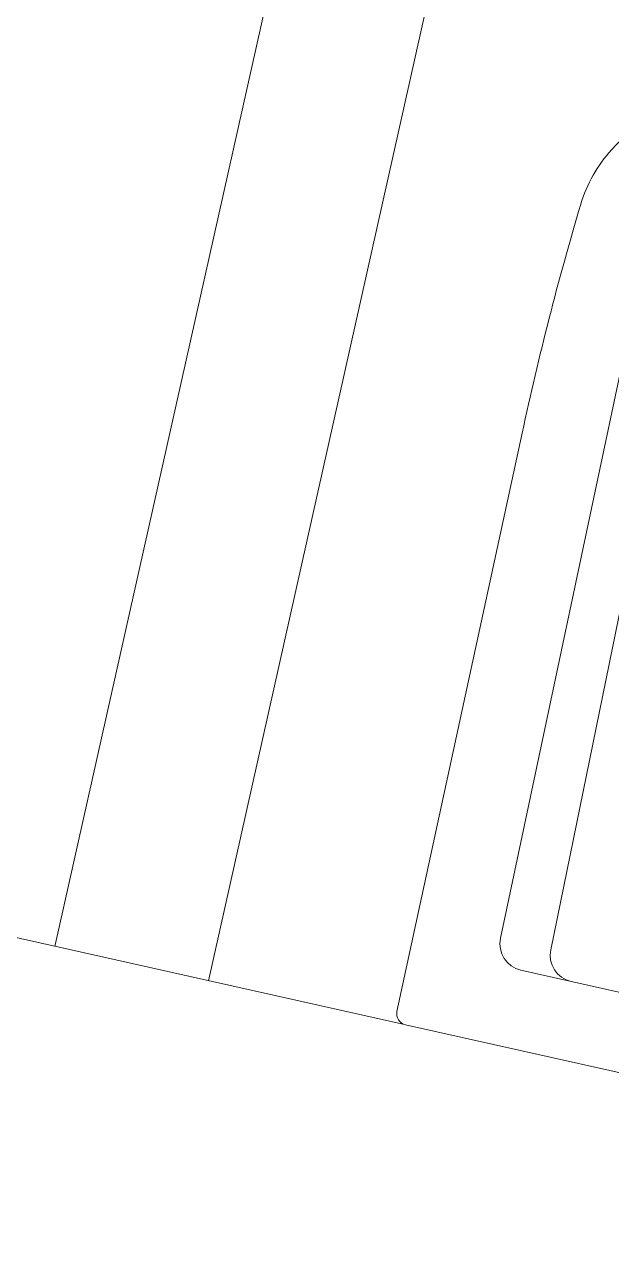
# Model space of a CAD drawing. Header units: millimetres. Extents: x 2471 to 2909, y 1327 to 1568.
# Drawn here: x 2636.69 to 2636.952, y 1501.931 to 1502.473 of the extents above; entities that cross this region are included whole.
import ezdxf
from ezdxf.xclip import XClip

# ---------------------------------------------------------------- set-up
doc = ezdxf.new("R2010")
doc.units = ezdxf.units.MM
doc.header["$XCLIPFRAME"] = 2
doc.set_wipeout_variables(frame=1)
doc.linetypes.add('ACAD_ISO07W100', pattern=[3, 0, -3])
doc.layers.get('0').update_dxf_attribs({"color": 251, "lineweight": 9})
for name, color, linetype, lineweight in [('A-ESTRUCTURA-HATCH', 251, 'Continuous', 13), ('A-MURO ALTO', 251, 'Continuous', 13), ('A-MUROS', 251, 'Continuous', 13), ('A_30_Equipamiento', 251, 'Continuous', 13)]:
    doc.layers.add(name, color=color, linetype=linetype, lineweight=lineweight)

# ---------------------------------------------------------------- blocks, each defined once
blk = doc.blocks.new('EST P1')
at = {"layer": 'A-ESTRUCTURA-HATCH'}
h = blk.add_hatch(dxfattribs=at)
h.set_pattern_fill('ANSI31', color=256, scale=0.02, angle=-1.27e-14)
h.set_pattern_definition([(44.99999999999999, (-226392.077087921, -8188203.059610654), (-0.04490128060534576, 0.04490128060534578), [])])
h.paths.add_polyline_path([(-3.609998156578513, 5.049997552298009), (-3.610000176762696, 4.849997552111745), (-44.785000133008, 4.84999814722687), (-44.78500010908465, -0.1500023566186428), (-46.9899987593235, -0.1500020446255803), (-46.98999930798891, -11.15000239294022), (-3.609999100328423, -11.15005090925843), (-3.609999100328423, -11.40005090925843), (-47.23999938514316, -11.40005881432444), (-47.23999953552266, 0.1499976431950927), (-45.03499953550636, 0.1499976431950927), (-45.0350001337647, 5.049998153932393)])
h.paths.add_polyline_path([(5.875668717722874, 4.849997540004551), (5.875668724213028, 5.04999746195972), (35.53000006324146, 5.049996703863144), (35.53000006324146, 4.849997698329389)])
h.paths.add_polyline_path([(47.9150172030495, 5.049996227957308), (35.58000069746049, 5.049997348338366), (35.58000069746049, 4.849997348152101), (47.9150167714979, 4.849997607059777)])
h.paths.add_polyline_path([(51.86500159354182, 4.849997512064874), (53.37567124809721, 4.84999814722687), (53.37566821934888, 5.049995731562376), (51.86500180143048, 5.049995731562376)])
edge = h.paths.add_edge_path()
edge.add_arc((63.30066905260901, -0.1500025354325771), 9.699999993899837, 359.9999991583288, 539.9999991583288)
edge.add_line((53.60066905870917, -0.1500023929402232), (53.80066905872081, -0.1500023929402232))
edge.add_arc((63.30066905263811, -0.1500025345012546), 9.4999999939173, 0.904707007975901, 179.9999991462264, ccw=False)
edge.add_line((72.79948476422578, -2.6654452085495e-06), (70.35068066572421, 2.236943691968918e-05))
edge.add_line((70.35068066572421, 2.236943691968918e-05), (70.35067913253442, -0.1499448418617249))
edge.add_line((70.35067913253442, -0.1499448418617249), (73.00066904650885, -0.150002677924931))
edge = h.paths.add_edge_path()
edge.add_arc((63.30071679371758, -0.1499939998611808), 3.299962339182982, 0.0008535084975947384, 49.99468487219946)
edge.add_line((65.42212619486963, 2.377727027982473), (65.4221670004481, -0.1499835988506675))
edge.add_line((65.4221670004481, -0.1499835988506675), (65.27216700115241, -0.1499896282330155))
edge.add_line((65.27216700115241, -0.1499896282330155), (65.27206754402141, 2.496426238678396))
edge.add_arc((63.30066965197329, -0.1500051133334637), 3.300001295406272, 53.31658296793058, 179.9999577317531)
edge.add_line((60.00066835692269, -0.1500026788562536), (59.80066835691105, -0.1500026788562536))
edge.add_arc((63.30067374499049, -0.1500072199851274), 3.50000538808239, 2.4573619850427235, 179.9999256608235, ccw=False)
edge.add_line((66.79746054686257, 5.869567394256592e-05), (69.45068066581734, 3.157090395689011e-05))
edge.add_line((69.45068066581734, 3.157090395689011e-05), (69.45067913254024, -0.1499448418617249))
edge.add_line((69.45067913254024, -0.1499448418617249), (66.60067913253442, -0.1499448418617249))
h.paths.add_polyline_path([(-3.559999100340065, -11.15003591403365), (35.53000069747213, -11.15003591403365), (35.53000069747213, -11.40006590355188), (-3.559999100340065, -11.40006590355188)])
h.paths.add_polyline_path([(35.58000069746049, -11.1500659417361), (71.88000514594023, -11.1501255556941), (71.88000514594023, -11.40006201900542), (35.58000069746049, -11.40000240504742)])
blk = doc.blocks.new('A$C47ad906b')
at = {"linetype": 'ACAD_ISO07W100'}
blk.add_blockref('EST P1', (27.08587306272238, 53.63165718247183), dxfattribs=at)
blk = doc.blocks.new('LAV-AMAZ-LAV_01')
blk.add_wipeout([(0.2600349327876784, -4.75175454539567e-14), (0.26217778807118425, -0.0004824596035539752), (0.2635580511454741, -0.0014520939927014087), (0.26458106093832234, -0.002918481602837697), (0.2650348099014109, -0.004964945184776526), (0.2668829010651514, -0.2685586561471663), (0.2669366350518709, -0.2805793984870728), (0.26677276570451197, -0.3015710556553405), (0.26632335613314256, -0.32118543369238534), (0.2657568452184477, -0.3368936263142745), (0.26490706286560534, -0.3544292116391053), (0.2637047087934013, -0.37375038378766273), (0.26223513628142814, -0.3835423199367498), (0.2599251067986349, -0.3912025225266219), (0.25595573069853267, -0.3997845641719796), (0.2526249775190242, -0.4053108397202394), (0.24795807917587165, -0.4117648156496078), (0.23841131758056158, -0.4219200032028676), (0.23356669432436497, -0.42597950243540084), (0.2274387567315543, -0.4303208674932079), (0.22175562341520969, -0.43367871750575787), (0.21531401487065488, -0.43681401487066596), (0.20946291079573034, -0.4389189749844106), (0.2006099453139647, -0.44156218415862614), (0.19095066495449364, -0.44374033917295186), (0.18291717828747478, -0.4450152203869127), (0.1695659480777059, -0.4460922750623347), (0.16499368689983654, -0.44616693506708366), (0.1571599435598827, -0.4459476601353587), (0.13139053760059938, -0.4466079379384714), (0.10565456543527395, -0.44807694675909365), (0.08337162769188496, -0.4488870192468592), (0.06108129464435029, -0.44945849500414814), (0.041272736674598035, -0.44976601726177495), (0.003066098162151965, -0.45000151658814497), (-0.03054198137788355, -0.44987972778375923), (-0.061081294534185614, -0.44945849500638235), (-0.08337162769188017, -0.4488870192468592), (-0.105654565424107, -0.448076946759559), (-0.1313905376024122, -0.4466079379384715), (-0.1571599435499856, -0.44594766013480447), (-0.16499368689983113, -0.44616693506708366), (-0.17718447576095073, -0.4456353180326171), (-0.18672231634021952, -0.44447098704933624), (-0.1954683912120672, -0.44281091631816016), (-0.20368766909756122, -0.44071521288021664), (-0.21040580875806977, -0.43859949268043424), (-0.21531401487246832, -0.43681401487066596), (-0.22298772402061354, -0.43300047378856543), (-0.23104884762735062, -0.42786190128903334), (-0.23841131758237508, -0.42192000320286754), (-0.24498360708268208, -0.41529750796307985), (-0.25085242421652476, -0.40791387666943224), (-0.25557543781815606, -0.40045584814091306), (-0.25931733625159387, -0.39276636735652404), (-0.26115638073736513, -0.38756448612171385), (-0.2626794521955803, -0.38147384018668423), (-0.26370473545234113, -0.37374999999937897), (-0.26473096780689714, -0.3575638315920766), (-0.265535757141343, -0.34194119861246075), (-0.26608484787493936, -0.3284322534815879), (-0.266323356134956, -0.32118543369238595), (-0.2666548478544479, -0.308105770231275), (-0.2669024802758457, -0.2901631174521751), (-0.26688290106812645, -0.2685586562770723), (-0.2664911995555244, -0.21269017029104886), (-0.2659588554852208, -0.13676180066607446), (-0.2650348099032278, -0.004964945185254921), (-0.2646898139295839, -0.003174600987590037), (-0.26355805114546854, -0.0014520939927014087), (-0.2620916114426276, -0.00044258045492617804), (-0.2600349327876729, -5.218048215738236e-14)])
for p, q in [((0.2600349327876756, -5.684341886080801e-14), (-0.2600349327876756, 0)), ((0.2650348099014082, -0.004964945184724456), (0.2668829010654008, -0.268558656147377)), ((0.2151416071683343, -0.03499999999979764), (-0.2151416071683343, -0.03499999999974079)), ((0.208011860240731, -0.2487748385737518), (0.2042209755218352, -0.04677483857346942)), ((0.2271407617263321, -0.04685755736579722), (0.2307957701086707, -0.3547499999994557))]:
    blk.add_line(p, q)
for centre, radius, start, end in [((0.2600349327877609, -0.004999999999938609), 0.005, 0.4017018786565916, 90), ((0.1922230881119447, -0.04699999999934334), 0.012, 1.075129710597121, 90), ((0.2151416071684196, -0.04699999999940019), 0.012, 0.6801294514690264, 90), ((-1.077660542319705, -0.2805793984869069), 1.344597177371658, 356.0266438799748, 0.5122329490788111), ((0.201603379511738, -0.3694364690143175), 0.06225098360050282, 330.1127111200165, 356.0266438799748), ((0.1812278857379397, -0.358597604356703), 0.0853209884666803, 293.5472135787267, 330.6201542182237)]:
    blk.add_arc(centre, radius, start, end)
blk = doc.blocks.new('TF_P1')
at = {"layer": 'A-MURO ALTO', "color": 8}
for points in [[(10.35000055854971, 9.450000171034944), (9.850000561122666, 9.450000179333628), (9.850000563162663, 9.200000175049809), (10.35000056316266, 9.200000157667091)], [(10.35000055758152, 9.380000171034936), (9.920000561693865, 9.380000178365435), (9.920000562591465, 9.270000173021828), (10.35000056519064, 9.270000157667099)]]:
    blk.add_lwpolyline(points, dxfattribs=at)
at = {"layer": 'A_30_Equipamiento', "color": 8, "extrusion": (-4.491096387644283e-08, 3.602332973937548e-08, -0.9999999999999984), "xscale": -1, "zscale": -1, "rotation": 90.00015288656685}
blk.add_blockref('LAV-AMAZ-LAV_01', (-10.35000368870961, 9.799999690039982, -1.118000215046055e-07), dxfattribs=at)
at = {"layer": 'A-MUROS', "color": 8}
blk.add_line((10.35000055846873, 10.98996646142237), (10.34999983985426, 5.800016882643284), dxfattribs=at)

msp = doc.modelspace()

# ---------------------------------------------------------------- block references
at = {"linetype": 'ACAD_ISO07W100'}
ref = msp.add_blockref('A$C47ad906b', (2601.728454235148, 1500.834873529901, -2.304718188154694e-09), dxfattribs=dict(at, rotation=257.382711444673))
XClip(ref).set_block_clipping_path([(-32.77710999548435, 2.2226421867962927), (98.96615245100111, 2.2311685525346547), (98.96582661475986, 7.231224972754717), (99.7946497676894, 7.231278989929706), (100.08608320448548, 13.481463528471068), (100.176612354815, 17.314981514588), (100.32678451668471, 20.530439506517723), (97.17119621951133, 20.67732101166621), (93.53380543459207, 23.280716648325324), (85.41223580669612, 23.279833930078894), (85.41217793151736, 21.808750877389684), (84.86857534665614, 21.459551773732528), (84.2744105560705, 21.01401810324751), (83.7236675163731, 20.53151851356961), (83.22179840318859, 20.020823718979955), (82.91194829251617, 19.664258553879336), (82.69026670884341, 19.38575214636512), (82.420844219625, 19.017134400783107), (81.52532524056733, 21.681570396991447), (-19.037432584911585, 21.6816708042752), (-22.95227990951389, 17.248210166580975), (-26.321719695813954, 13.732875738991424), (-31.40991248935461, 12.208078899187967), (-35.66280288435519, 13.13839321071282)])

# ---------------------------------------------------------------- next in the draw order: block references
at = {"color": 251, "rotation": 257.381886132596}
msp.add_blockref('TF_P1', (2629.811355779085, 1514.211794774798, -2.447181723795563e-06), dxfattribs=at)

doc.saveas('drawing.dxf')
